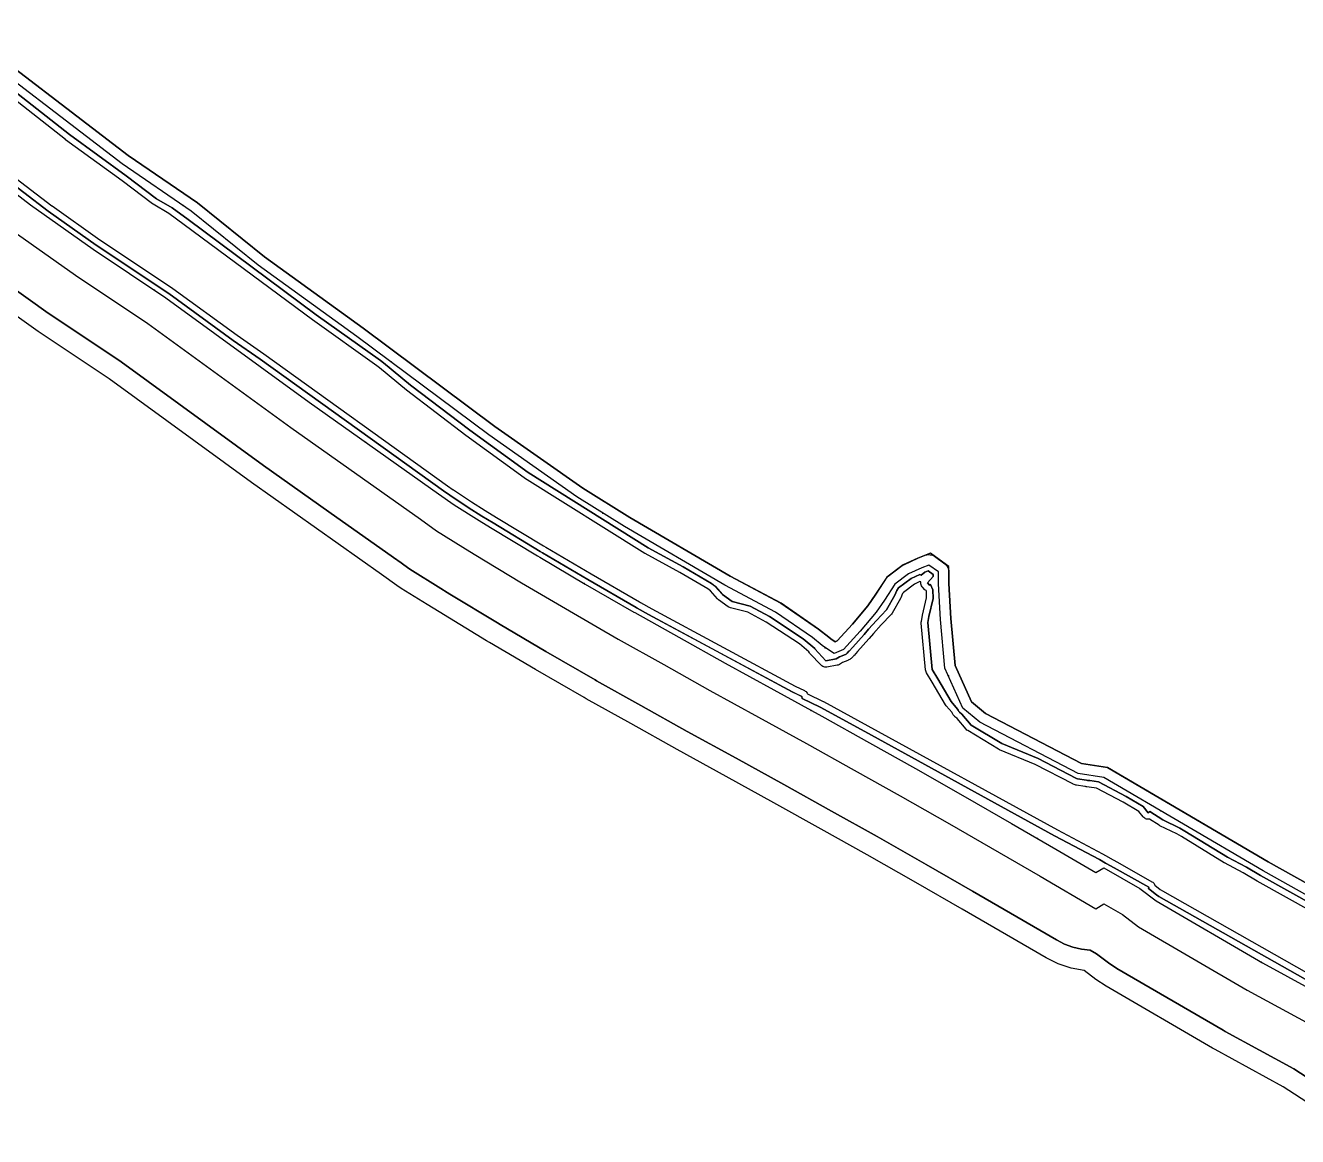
# Model space of a CAD drawing. Header units: inches. Extents: x 87989 to 118156, y 435697 to 451526.
# Drawn here: x 106393 to 106881.8, y 446384.8 to 446811.9 of the extents above; entities that cross this region are included whole.
import ezdxf

# ---------------------------------------------------------------- set-up
doc = ezdxf.new("R2010")
doc.units = ezdxf.units.IN
doc.header["$MEASUREMENT"] = 0
for name, color, linetype, true_color in [('As_waterkering_BWK', 7, 'Continuous', 0x7b8981), ('Beschermingszone_BWK', 7, 'Continuous', 0xcf890d), ('Grens_bebouwingsvrije_zone_BWK', 7, 'Continuous', 0x6789ae), ('Kernzone_BWK', 7, 'Continuous', 0xcb89af), ('Referentiepunten_BWK', 7, 'Continuous', 0x178980)]:
    doc.layers.add(name, color=color, linetype=linetype, true_color=true_color)

msp = doc.modelspace()

# ---------------------------------------------------------------- linework, layer by layer
at = {"layer": 'As_waterkering_BWK'}
for points in [[(106699.1869, 446573.5759), (106695.394, 446576.5951), (106681.2388, 446586.3847), (106661.7919, 446596.7035), (106623.1626, 446619.3254), (106604.9064, 446630.7025), (106571.0396, 446654.5151), (106520.3718, 446692.3506), (106482.4839, 446719.7976), (106456.7394, 446740.5048), (106430.1487, 446758.6288), (106364.7965, 446808.6352)], [(106345.2173, 446781.2508), (106394.9591, 446742.8861), (106419.0362, 446725.8204), (106446.9498, 446707.1673), (106501.9832, 446667.0828), (106551.759, 446631.8496)], [(106551.759, 446631.8496), (106557.6781, 446627.6598), (106567.3354, 446621.5744), (106571.686, 446618.937), (106589.712, 446607.992), (106590.631, 446607.452), (106608.095, 446597.187), (106626.723, 446586.417), (106627.104, 446586.204), (106644.124, 446576.7), (106661.84, 446566.773), (106680.504, 446556.494), (106698.956, 446546.356), (106717.304, 446536.113), (106735.056, 446526.221), (106754.07, 446515.381), (106771.856, 446505.138), (106788.976, 446495.28), (106804.3058, 446486.3197), (106807.313, 446488.0918), (106821.2037, 446480.1543), (106827.4214, 446475.3918), (106868.2996, 446451.5793), (106895.684, 446436.6303)], [(106915.6601, 446460.5751), (106868.5642, 446486.9012), (106807.3654, 446522.8598), (106797.5234, 446524.3398), (106759.6879, 446544.0513), (106753.2056, 446549.4753), (106746.3264, 446564.8212), (106744.6066, 446583.6066), (106743.8129, 446597.2327), (106743.7971, 446601.832), (106740.1552, 446604.4807), (106737.4629, 446603.4504), (106732.3035, 446601.0691), (106727.0118, 446597.1004), (106723.043, 446591.015), (106719.868, 446586.3847), (106713.7826, 446579.1087), (106707.3003, 446571.9649), (106703.7284, 446570.5097), (106700.0952, 446572.8528), (106699.1869, 446573.5759)]]:
    msp.add_lwpolyline(points, dxfattribs=at)
at = {"layer": 'Beschermingszone_BWK'}
for points in [[(106897.7773, 446465.416, 0), (106866.3262, 446482.998, 0), (106860.9316, 446486.168, 0), (106853.7617, 446489.9902, 0), (106853.6348, 446490.0645, 0), (106837.2461, 446500.084, 0), (106835.4316, 446501.1504, 0), (106828.8926, 446504.291, 0), (106828.6113, 446504.4473, 0), (106824.9355, 446506.8379, 0), (106824.5566, 446506.7891, 0), (106824.1738, 446506.7988, 0), (106823.7969, 446506.8691, 0), (106823.4355, 446506.9941, 0), (106823.0977, 446507.1738, 0), (106822.793, 446507.4043, 0), (106822.5254, 446507.6797, 0), (106820.8008, 446509.7461, 0), (106814.7637, 446513.293, 0), (106804.5742, 446518.7285, 0), (106801.6953, 446519.1621, 0), (106800.877, 446519.2246, 0), (106800.6328, 446519.2559, 0), (106800.2695, 446519.3477, 0), (106800.1133, 446519.4004, 0), (106796.8535, 446519.8906, 0), (106796.6504, 446519.9297, 0), (106796.3301, 446520.0059, 0), (106795.9355, 446520.1328, 0), (106795.6309, 446520.2617, 0), (106795.4434, 446520.3496, 0), (106781.0332, 446527.8555, 0), (106767.2598, 446533.5176, 0), (106766.916, 446533.6914, 0), (106755.0977, 446540.8379, 0), (106754.7852, 446541.0625, 0), (106754.4863, 446541.3574, 0), (106751.0215, 446545.4355, 0), (106750.3164, 446546.0254, 0), (106750.1758, 446546.1523, 0), (106749.9609, 446546.3633, 0), (106749.7109, 446546.6445, 0), (106749.5293, 446546.8848, 0), (106749.3262, 446547.2012, 0), (106749.1836, 446547.4648, 0), (106749.0996, 446547.6348, 0), (106749.0391, 446547.7676, 0), (106746.8145, 446550.3848, 0), (106746.5625, 446550.7402, 0), (106741.4609, 446559.4414, 0), (106739.2188, 446563.0742, 0), (106739.041, 446563.416, 0), (106738.9199, 446563.7812, 0), (106738.8555, 446564.1602, 0), (106737.2051, 446582.1797, 0), (106737.1992, 446582.5391, 0), (106737.2441, 446582.8984, 0), (106737.6934, 446585.1406, 0), (106737.709, 446585.2148, 0), (106739.2461, 446591.8613, 0), (106739.2168, 446594.3906, 0), (106739.0957, 446594.6523, 0), (106738.793, 446594.8652, 0), (106738.6426, 446595.002, 0), (106737.793, 446595.8418, 0), (106737.5293, 446596.1465, 0), (106737.3203, 446596.4902, 0), (106737.168, 446596.8633, 0), (106737.0762, 446597.2559, 0), (106737.0508, 446597.6582, 0), (106737.0898, 446598.0586, 0), (106736.666, 446598.1055, 0), (106734.623, 446597.1836, 0), (106730.3477, 446593.9766, 0), (106730.0664, 446593.5449, 0), (106729.3535, 446591.8828, 0), (106729.2285, 446591.6309, 0), (106726, 446585.9609, 0), (106725.7461, 446585.5977, 0), (106725.6328, 446585.4727, 0), (106721.8477, 446581.5352, 0), (106721.7813, 446581.4609, 0), (106718.8887, 446578.1992, 0), (106718.8418, 446578.1445, 0), (106717.2188, 446576.2031, 0), (106717.1328, 446576.1035, 0), (106712.7305, 446571.252, 0), (106711.375, 446569.7422, 0), (106711.3047, 446569.6699, 0), (106711.123, 446569.4805, 0), (106710.6328, 446568.9414, 0), (106710.502, 446568.8086, 0), (106710.2871, 446568.6035, 0), (106709.998, 446568.3672, 0), (106709.7539, 446568.1973, 0), (106709.4336, 446568.0059, 0), (106709.168, 446567.875, 0), (106708.998, 446567.7969, 0), (106706.9414, 446566.959, 0), (106705.7461, 446566.25, 0), (106705.3379, 446566.0586, 0), (106704.9258, 446565.9473, 0), (106700.9883, 446565.2383, 0), (106700.5781, 446565.1992, 0), (106700.166, 446565.2285, 0), (106699.7656, 446565.3262, 0), (106699.3867, 446565.4863, 0), (106699.0371, 446565.709, 0), (106698.7305, 446565.9844, 0), (106694.4609, 446570.5156, 0), (106694.2441, 446570.7813, 0), (106694.0684, 446571.0781, 0), (106690.3906, 446574.1738, 0), (106677.6836, 446582.5684, 0), (106670.5488, 446586.3477, 0), (106663.9238, 446588.0039, 0), (106663.6211, 446588.0996, 0), (106663.332, 446588.2344, 0), (106663.0645, 446588.4043, 0), (106659.3672, 446591.0781, 0), (106659.2266, 446591.1875, 0), (106658.9609, 446591.4473, 0), (106656.2285, 446594.5352, 0), (106655.2539, 446595.3184, 0), (106644.4824, 446601.625, 0), (106644.4121, 446601.666, 0), (106631.0801, 446608.8965, 0), (106630.9434, 446608.9766, 0), (106584.8125, 446637.9219, 0), (106584.6738, 446638.0156, 0), (106562.2539, 446654.2773, 0), (106539.4844, 446671.6426, 0), (106539.4082, 446671.7012, 0), (106529.0332, 446680.2656, 0), (106528.0156, 446681.0273, 0), (106503.2441, 446698.6738, 0), (106454.0195, 446735.2656, 0), (106448.041, 446739.6172, 0), (106442.1094, 446743.1406, 0), (106441.8809, 446743.293, 0), (106430.1973, 446752.0996, 0), (106408.4375, 446767.959, 0), (106408.3613, 446768.0176, 0), (106385.0898, 446786.3809, 0)], [(106386.6445, 446788.3398, 0), (106409.9102, 446769.9805, 0), (106431.6855, 446754.1074, 0), (106443.3867, 446745.2891, 0), (106449.418, 446741.707, 0), (106455.5, 446737.2793, 0), (106504.7148, 446700.6953, 0), (106529.4883, 446683.0469, 0), (106530.5781, 446682.2324, 0), (106541, 446673.6309, 0), (106563.7461, 446656.2832, 0), (106586.1406, 446640.0391, 0), (106632.2715, 446611.0938, 0), (106645.6758, 446603.8242, 0), (106656.6758, 446597.3809, 0), (106657.9609, 446596.3496, 0), (106660.832, 446593.1035, 0), (106664.5293, 446590.4297, 0), (106671.4512, 446588.6992, 0), (106678.9609, 446584.7207, 0), (106691.8906, 446576.1797, 0), (106696.373, 446572.4062, 0), (106696.2793, 446572.2305, 0), (106700.5508, 446567.6992, 0), (106704.4824, 446568.4082, 0), (106705.8242, 446569.2051, 0), (106708.0547, 446570.1133, 0), (106708.3223, 446570.2461, 0), (106708.5664, 446570.416, 0), (106708.7813, 446570.6211, 0), (106709.4473, 446571.3555, 0), (106709.5156, 446571.3965, 0), (106710.8691, 446572.9219, 0), (106715.2637, 446577.7656, 0), (106715.3164, 446577.8262, 0), (106716.9707, 446579.8047, 0), (106719.9766, 446583.1934, 0), (106723.8301, 446587.2051, 0), (106727.0547, 446592.8672, 0), (106727.8535, 446594.7285, 0), (106728.4941, 446595.7129, 0), (106733.334, 446599.3418, 0), (106736.6973, 446600.8945, 0), (106737.1309, 446600.5605, 0), (106738.5313, 446601.7187, 0), (106739.8574, 446602.2246, 0), (106741.8008, 446600.8105, 0), (106741.8027, 446600.0859, 0), (106739.5508, 446597.6191, 0), (106740.4004, 446596.7793, 0), (106740.7695, 446597, 0), (106741.7109, 446594.9492, 0), (106741.75, 446591.5898, 0), (106740.1445, 446584.6504, 0), (106739.6953, 446582.4082, 0), (106741.3457, 446564.3867, 0), (106743.6035, 446560.7305, 0), (106748.7207, 446552.0039, 0), (106751.1758, 446549.1152, 0), (106751.3809, 446548.6562, 0), (106751.5234, 446548.3926, 0), (106751.7051, 446548.1523, 0), (106751.9219, 446547.9414, 0), (106752.7891, 446547.2148, 0), (106756.3926, 446542.9766, 0), (106768.2109, 446535.8301, 0), (106782.0879, 446530.125, 0), (106796.5996, 446522.5664, 0), (106796.9043, 446522.4375, 0), (106797.2266, 446522.3613, 0), (106800.7012, 446521.8398, 0), (106801.0664, 446521.7168, 0), (106801.9766, 446521.6484, 0), (106805.373, 446521.1367, 0), (106815.9863, 446515.4746, 0), (106822.4414, 446511.6816, 0), (106824.4434, 446509.2832, 0), (106825.0195, 446509.7656, 0), (106829.9746, 446506.5449, 0), (106836.6074, 446503.3574, 0), (106838.5313, 446502.2285, 0), (106854.9375, 446492.1973, 0), (106862.1523, 446488.3496, 0), (106867.5703, 446485.166, 0), (106899.0117, 446467.5898, 0)], [(106892.6113, 446440.8379, 0), (106828.5273, 446477.1367, 0), (106827.5898, 446477.7813, 0), (106824.5508, 446480.1113, 0), (106824.6094, 446480.6094, 0), (106811.3711, 446488.0762, 0), (106808.3047, 446489.8281, 0), (106808.0352, 446489.957, 0), (106805.6543, 446491.3008, 0), (106788.4023, 446500.4551, 0), (106715.5215, 446540.5371, 0), (106698.3984, 446549.7988, 0), (106691.5, 446553.2109, 0), (106691.2773, 446553.9531, 0), (106687.6797, 446555.6816, 0), (106632.4473, 446585.5117, 0), (106628.0801, 446587.9492, 0), (106627.7109, 446588.1563, 0), (106609.1016, 446598.9141, 0), (106591.6445, 446609.1758, 0), (106590.7383, 446609.709, 0), (106572.7227, 446620.6465, 0), (106568.3867, 446623.2754, 0), (106563.0566, 446626.6348, 0), (106556.0215, 446631.2832, 0), (106553.6758, 446632.9434, 0), (106483.1523, 446683.6309, 0), (106472.8633, 446690.7656, 0), (106448.127, 446708.7832, 0), (106448.0605, 446708.8301, 0), (106420.1699, 446727.4688, 0), (106401.7363, 446740.5332, 0), (106364.1855, 446769.1465, 0)], [(106365.707, 446771.1309, 0), (106403.1816, 446742.5742, 0), (106403.252, 446742.5234, 0), (106421.582, 446729.5313, 0), (106449.4707, 446710.8945, 0), (106449.5781, 446710.8203, 0), (106474.3125, 446692.8047, 0), (106484.5938, 446685.6719, 0), (106555.1289, 446634.9785, 0), (106557.4004, 446633.3691, 0), (106557.4668, 446633.3242, 0), (106564.4121, 446628.7363, 0), (106569.7012, 446625.4023, 0), (106574.0195, 446622.7852, 0), (106592.0195, 446611.8555, 0), (106592.9102, 446611.332, 0), (106610.3613, 446601.0742, 0), (106628.9473, 446590.3281, 0), (106629.2988, 446590.1328, 0), (106633.6504, 446587.7031, 0), (106688.8164, 446557.9102, 0), (106692.3594, 446556.207, 0), (106692.6602, 446556.0371, 0), (106692.9355, 446555.8242, 0), (106693.1758, 446555.5762, 0), (106693.3809, 446555.2949, 0), (106693.543, 446554.9883, 0), (106699.5078, 446552.0391, 0), (106699.5879, 446551.9961, 0), (106716.7188, 446542.7324, 0), (106789.5898, 446502.6543, 0), (106806.8535, 446493.4941, 0), (106809.1914, 446492.1758, 0), (106809.3848, 446492.084, 0), (106809.5449, 446491.998, 0), (106812.6035, 446490.252, 0), (106825.8477, 446482.7813, 0), (106826.1504, 446482.5781, 0), (106826.4199, 446482.334, 0), (106826.6504, 446482.0527, 0), (106826.8359, 446481.7383, 0), (106826.9746, 446481.4023, 0), (106829.0605, 446479.8047, 0), (106829.8535, 446479.2578, 0), (106893.8438, 446443.0137, 0)], [(106377.6111, 446718.4106, 0), (106401.6882, 446701.345, 0), (106402.3679, 446700.8771, 0), (106429.7774, 446682.5608, 0), (106484.4858, 446642.7149, 0), (106509.5387, 446624.9797, 0), (106534.4266, 446607.3631, 0), (106537.3861, 446605.2683, 0), (106540.3457, 446603.1734, 0), (106541.6845, 446602.2786, 0), (106551.5626, 446596.0567, 0), (106556.125, 446593.2883, 0), (106574.3278, 446582.2378, 0), (106575.4309, 446581.5878, 0), (106592.9862, 446571.2696, 0), (106611.8955, 446560.3383, 0), (106612.4713, 446560.0146, 0), (106629.4784, 446550.5178, 0), (106647.2713, 446540.5482, 0), (106666.0448, 446530.2084, 0), (106684.4213, 446520.1123, 0), (106702.6908, 446509.9127, 0), (106720.3251, 446500.0863, 0), (106739.155, 446489.3514, 0), (106756.8851, 446479.1405, 0), (106773.9216, 446469.3309, 0), (106789.2364, 446460.3792, 0), (106792.2354, 446458.7828, 0), (106795.418, 446457.5935, 0), (106798.729, 446456.8321, 0), (106802.1114, 446456.5117, 0), (106804.5653, 446455.1094, 0), (106809.1791, 446451.5755, 0), (106812.3209, 446449.4693, 0), (106853.1991, 446425.6568, 0), (106853.9251, 446425.2473, 0), (106880.3173, 446410.8399, 0), (106910.133, 446391.5175, 0)], [(106905.7663, 446384.8144, 0), (106876.2195, 446403.9625, 0), (106850.0919, 446418.2254, 0), (106849.1723, 446418.7441, 0), (106808.2941, 446442.5567, 0), (106804.3145, 446445.2244, 0), (106799.8656, 446448.581, 0), (106794.7752, 446449.5333, 0), (106789.8621, 446451.1705, 0), (106785.2179, 446453.4618, 0), (106769.9071, 446462.4112, 0), (106752.8928, 446472.2078, 0), (106735.1777, 446482.4102, 0), (106716.3969, 446493.117, 0), (106698.794, 446502.926, 0), (106680.5454, 446513.114, 0), (106662.189, 446523.199, 0), (106643.3863, 446533.5549, 0), (106625.573, 446543.5359, 0), (106608.4394, 446553.1033, 0), (106607.703, 446553.5196, 0), (106588.9571, 446564.3583, 0), (106571.3776, 446574.6907, 0), (106570.2254, 446575.37, 0), (106551.9754, 446586.4487, 0), (106547.3565, 446589.252, 0), (106537.4196, 446595.5103, 0), (106535.7237, 446596.6437, 0), (106529.8046, 446600.8334, 0), (106479.8198, 446636.2167, 0), (106425.1981, 446675.9991, 0), (106397.923, 446694.2256, 0), (106397.0621, 446694.8182, 0), (106372.9849, 446711.8839, 0)]]:
    msp.add_polyline3d(points, dxfattribs=at)
at = {"layer": 'Grens_bebouwingsvrije_zone_BWK'}
for points in [[(106917.7129, 446464.0101), (106870.5535, 446490.3717), (106808.725, 446526.7003), (106798.779, 446528.196), (106761.9215, 446547.398), (106756.4789, 446551.952), (106750.249, 446565.8494), (106748.596, 446583.9053), (106747.8125, 446597.3559), (106747.7902, 446603.874), (106740.7525, 446608.9923), (106735.9082, 446607.1383), (106730.2425, 446604.5234), (106724.047, 446599.8768), (106719.7179, 446593.2388), (106716.6772, 446588.8044), (106710.7661, 446581.7368), (106704.9491, 446575.3262), (106704.147, 446574.9995), (106702.4305, 446576.1064), (106701.6781, 446576.7054), (106697.78, 446579.8085), (106683.321, 446589.8081), (106663.7409, 446600.1976), (106625.2315, 446622.7493), (106607.1162, 446634.0385), (106573.3871, 446657.7543), (106522.7419, 446695.5729), (106484.9122, 446722.9777), (106459.123, 446743.7209), (106432.4923, 446761.8723), (106367.1458, 446811.8742)], [(106387.8222, 446733.236), (106412.2317, 446715.9348), (106440.0808, 446697.3247), (106494.9839, 446657.3352), (106544.8261, 446622.055), (106551.0081, 446617.6791), (106561.0258, 446611.3666), (106565.4616, 446608.6775), (106583.558, 446597.6898), (106602.0514, 446586.8199), (106620.7917, 446575.985), (106638.2657, 446566.2272), (106656.0124, 446556.2829), (106674.7203, 446545.9798), (106693.1421, 446535.8584), (106711.4587, 446525.6329), (106729.1636, 446515.7671), (106748.104, 446504.9691), (106782.954, 446484.9004), (106804.3306, 446472.4057), (106807.4057, 446474.2178), (106814.5483, 446470.1364), (106820.7262, 446465.4043), (106862.4035, 446441.1263), (106889.5373, 446426.3141)]]:
    msp.add_lwpolyline(points, dxfattribs=at)
at = {"layer": 'Kernzone_BWK'}
for points in [[(106364.1854, 446769.1468), (106401.7356, 446740.534), (106420.1703, 446727.4681), (106448.061, 446708.8302), (106448.1273, 446708.7839), (106472.864, 446690.7665), (106483.1519, 446683.6302), (106553.6765, 446632.9427), (106556.0217, 446631.2827), (106563.0559, 446626.6351), (106568.387, 446623.2757), (106572.7234, 446620.6469), (106590.7377, 446609.709), (106591.6443, 446609.1763), (106609.1023, 446598.9148), (106627.7116, 446588.1557), (106628.0795, 446587.95), (106632.4477, 446585.5108), (106687.68, 446555.682), (106691.277, 446553.954), (106691.5, 446553.21), (106698.399, 446549.798), (106715.521, 446540.537), (106788.4014, 446500.4547), (106805.654, 446491.301), (106808.0356, 446489.9572), (106808.3053, 446489.8283), (106811.3708, 446488.0766), (106824.609, 446480.61), (106824.5499, 446480.1105), (106827.5907, 446477.7814), (106828.527, 446477.137), (106892.6113, 446440.8388)], [(106910.133, 446391.5175), (106880.3173, 446410.8399), (106853.9251, 446425.2473), (106853.1991, 446425.6568), (106812.3209, 446449.4693), (106809.1791, 446451.5755), (106804.5653, 446455.1094), (106802.1114, 446456.5117), (106798.729, 446456.8321), (106795.418, 446457.5935), (106792.2354, 446458.7828), (106789.2364, 446460.3792), (106773.9216, 446469.3309), (106756.8851, 446479.1405), (106739.155, 446489.3514), (106720.3251, 446500.0863), (106702.6908, 446509.9127), (106684.4213, 446520.1123), (106666.0448, 446530.2084), (106647.2713, 446540.5482), (106629.4784, 446550.5178), (106612.4713, 446560.0146), (106611.8955, 446560.3383), (106592.9862, 446571.2696), (106575.4309, 446581.5878), (106574.3278, 446582.2378), (106556.125, 446593.2883), (106551.5626, 446596.0567), (106541.6845, 446602.2786), (106540.3457, 446603.1734), (106537.3861, 446605.2683), (106534.4266, 446607.3631), (106509.5387, 446624.9797), (106484.4858, 446642.7149), (106429.7774, 446682.5608), (106402.3679, 446700.8771), (106401.6882, 446701.345), (106377.6111, 446718.4106)]]:
    msp.add_lwpolyline(points, dxfattribs=at)
for points in [[(106367.1443, 446811.8721, 0), (106432.4923, 446761.8723, 0), (106459.1193, 446743.7159, 0), (106484.9122, 446722.9777, 0), (106522.7418, 446695.5727, 0), (106573.3871, 446657.7543, 0), (106607.1162, 446634.0385, 0), (106625.2315, 446622.7493, 0), (106663.7409, 446600.1976, 0), (106683.3138, 446589.7964, 0), (106697.7773, 446579.8048, 0), (106701.6781, 446576.7054, 0), (106702.4305, 446576.1064, 0), (106704.147, 446574.9995, 0), (106704.9491, 446575.3262, 0), (106710.7661, 446581.7368, 0), (106716.6772, 446588.8044, 0), (106719.7179, 446593.2388, 0), (106723.8045, 446599.4785, 0), (106724.5262, 446600.2325, 0), (106729.9035, 446604.2691, 0), (106730.4654, 446604.6171, 0), (106735.9099, 446607.1342, 0), (106738.7563, 446608.228, 0), (106739.3535, 446608.3999, 0), (106739.9703, 446608.4766, 0), (106740.5914, 446608.4563, 0), (106741.2018, 446608.3396, 0), (106741.7866, 446608.1292, 0), (106742.3315, 446607.8303, 0), (106746.259, 446604.9816, 0), (106746.7049, 446604.5771, 0), (106747.0847, 446604.11, 0), (106747.3898, 446603.5911, 0), (106747.6133, 446603.0321, 0), (106747.7501, 446602.4459, 0), (106747.7971, 446601.8457, 0), (106747.8125, 446597.3559, 0), (106748.596, 446583.9053, 0), (106750.249, 446565.8494, 0), (106756.4789, 446551.952, 0), (106761.9215, 446547.398, 0), (106798.779, 446528.196, 0), (106808.0101, 446526.8071, 0), (106808.7334, 446526.6185, 0), (106809.3785, 446526.3162, 0), (106870.5532, 446490.3713, 0), (106917.7112, 446464.0073, 0)], [(106899.0124, 446467.5898, 0), (106867.5696, 446485.1661, 0), (106862.1528, 446488.3489, 0), (106854.9384, 446492.1966, 0), (106838.5318, 446502.2278, 0), (106836.6083, 446503.3579, 0), (106829.974, 446506.544, 0), (106825.019, 446509.765, 0), (106824.443, 446509.284, 0), (106822.4407, 446511.6823, 0), (106815.9857, 446515.475, 0), (106805.3721, 446521.137, 0), (106801.9766, 446521.6476, 0), (106801.066, 446521.717, 0), (106800.7012, 446521.8394, 0), (106797.226, 446522.3621, 0), (106796.9042, 446522.4381, 0), (106796.5993, 446522.5661, 0), (106782.0888, 446530.1258, 0), (106768.21, 446535.83, 0), (106756.392, 446542.977, 0), (106752.7897, 446547.2155, 0), (106751.9211, 446547.9423, 0), (106751.7056, 446548.1524, 0), (106751.524, 446548.3925, 0), (106751.3806, 446548.6572, 0), (106751.1754, 446549.115, 0), (106748.72, 446552.004, 0), (106743.604, 446560.73, 0), (106741.3452, 446564.3874, 0), (106739.6955, 446582.4076, 0), (106740.144, 446584.651, 0), (106741.75, 446591.59, 0), (106741.71, 446594.95, 0), (106740.77, 446597, 0), (106740.4, 446596.78, 0), (106739.55, 446597.62, 0), (106741.8031, 446600.0865, 0), (106741.8006, 446600.811, 0), (106739.8565, 446602.225, 0), (106738.5318, 446601.718, 0), (106737.13, 446600.56, 0), (106736.6975, 446600.8944, 0), (106733.334, 446599.342, 0), (106728.4942, 446595.7122, 0), (106727.8532, 446594.7292, 0), (106727.0552, 446592.8673, 0), (106723.8306, 446587.2045, 0), (106719.9768, 446583.1934, 0), (106716.9715, 446579.804, 0), (106715.3168, 446577.8256, 0), (106715.2637, 446577.7647, 0), (106710.8686, 446572.9211, 0), (106709.5164, 446571.3961, 0), (106709.4479, 446571.3554, 0), (106708.7814, 446570.6209, 0), (106708.5655, 446570.4159, 0), (106708.3215, 446570.2453, 0), (106708.0549, 446570.1127, 0), (106705.8247, 446569.2042, 0), (106704.4829, 446568.4074, 0), (106700.5505, 446567.6996, 0), (106696.28, 446572.23, 0), (106696.374, 446572.406, 0), (106691.89, 446576.18, 0), (106678.96, 446584.72, 0), (106671.4503, 446588.6989, 0), (106664.5292, 446590.4291, 0), (106660.8327, 446593.1032, 0), (106657.96, 446596.35, 0), (106656.6758, 446597.3818, 0), (106645.6751, 446603.8241, 0), (106632.272, 446611.094, 0), (106586.1411, 446640.04, 0), (106563.7458, 446656.2827, 0), (106541, 446673.63, 0), (106530.5783, 446682.233, 0), (106529.4891, 446683.0462, 0), (106504.7155, 446700.6959, 0), (106455.5, 446737.28, 0), (106449.4174, 446741.7064, 0), (106443.386, 446745.29, 0), (106431.686, 446754.108, 0), (106409.91, 446769.98, 0), (106386.6449, 446788.3393, 0)]]:
    msp.add_polyline3d(points, dxfattribs=at)
at = {"layer": 'Referentiepunten_BWK'}
for p in [(106453.6204, 446742.6307), (106442.5673, 446710.0959), (106533.5136, 446682.5371), (106523.7313, 446651.6887), (106614.8915, 446624.4798), (106607.6598, 446597.4428), (106700.3087, 446572.7151), (106747.6628, 446561.8399), (106694.906, 446548.5812), (106829.25, 446510.001), (106781.9362, 446499.3337), (106867.8596, 446451.8356)]:
    msp.add_point(p, dxfattribs=at)

doc.saveas('drawing.dxf')
